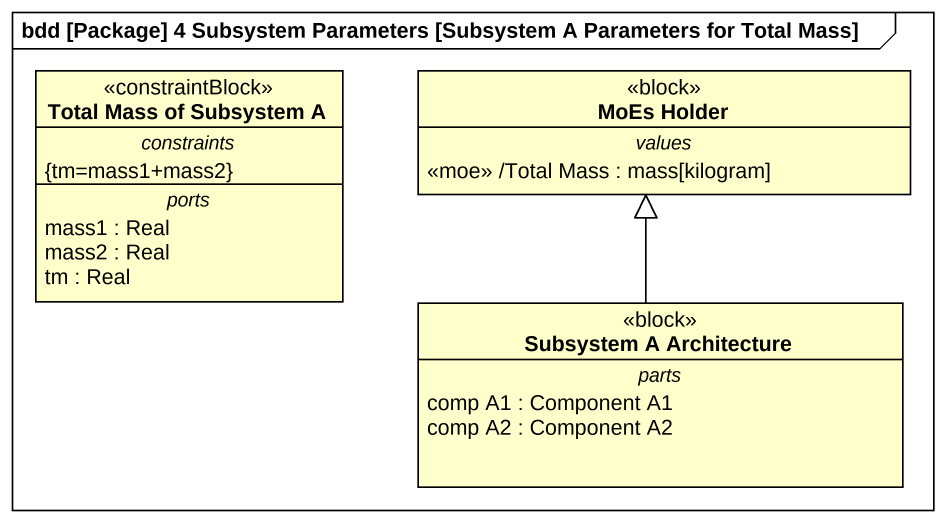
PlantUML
@startuml
mainframe bdd [Package] 4 Subsystem Parameters [Subsystem A Parameters for Total Mass]
hide circle
hide empty members
class "Total Mass of Subsystem A" as Total_Mass_of_Subsystem_A <<constraintBlock>> {
  -- constraints --
  {tm=mass1+mass2}
  -- ports --
  mass1 : Real
  mass2 : Real
  tm : Real
}
class "MoEs Holder" as MoEs_Holder <<block>> {
  -- values --
  <<moe>> /Total Mass : mass[kilogram]
}
class "Subsystem A Architecture" as Subsystem_A_Architecture <<block>> {
  -- parts --
  comp A1 : Component A1
  comp A2 : Component A2
}
Subsystem_A_Architecture -up-|> MoEs_Holder
@enduml
